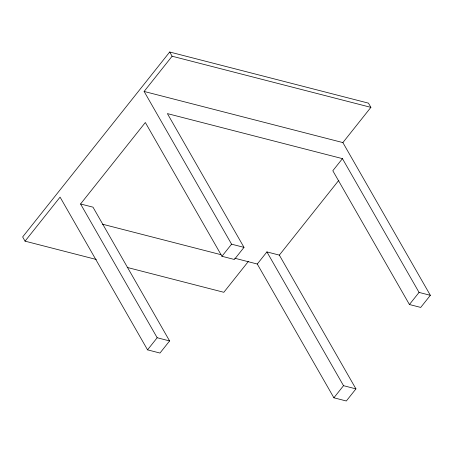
<?xml version="1.0" encoding="UTF-8"?>
<svg xmlns="http://www.w3.org/2000/svg" width="453" height="453" viewBox="0 0 453 453"><rect width="100%" height="100%" fill="white"/><g stroke="black" fill="none" stroke-linecap="round" stroke-linejoin="round"><path stroke-width="0.68" d="M370.888 107.361L172.117 56.223L144.111 91.449L342.881 142.587L370.888 107.361L368.476 103.148L169.705 52.01L22.65 236.942L25.062 241.155L96.347 259.49M25.062 241.155L60.079 197.123L147.548 349.852L159.971 353.051L169.598 340.939L92.99 207.168L80.566 203.975L145.339 122.514L221.953 256.285L234.377 259.484L244.003 247.372L167.389 113.601L342.445 158.641L419.059 292.411L430.35 295.316L420.724 307.423L409.427 304.518L332.813 170.747L342.445 158.641M147.548 349.852L157.174 337.745L169.598 340.939M221.953 256.285L231.579 244.178L244.003 247.372M248.346 261.472L223.833 292.293L127.191 267.429M257.281 264.025L266.913 251.913L279.337 255.113L355.945 388.884L346.319 400.99L333.895 397.796L257.281 264.025L234.688 258.21M279.337 255.113L338.855 180.26M333.895 397.796L343.521 385.684L355.945 388.884M409.427 304.518L419.059 292.411M102.531 224.212L220.99 254.688M342.881 142.587L430.35 295.316M169.705 52.01L172.117 56.223M266.913 251.913L343.521 385.684M144.111 91.449L231.579 244.178M80.566 203.975L157.174 337.745"/></g></svg>
